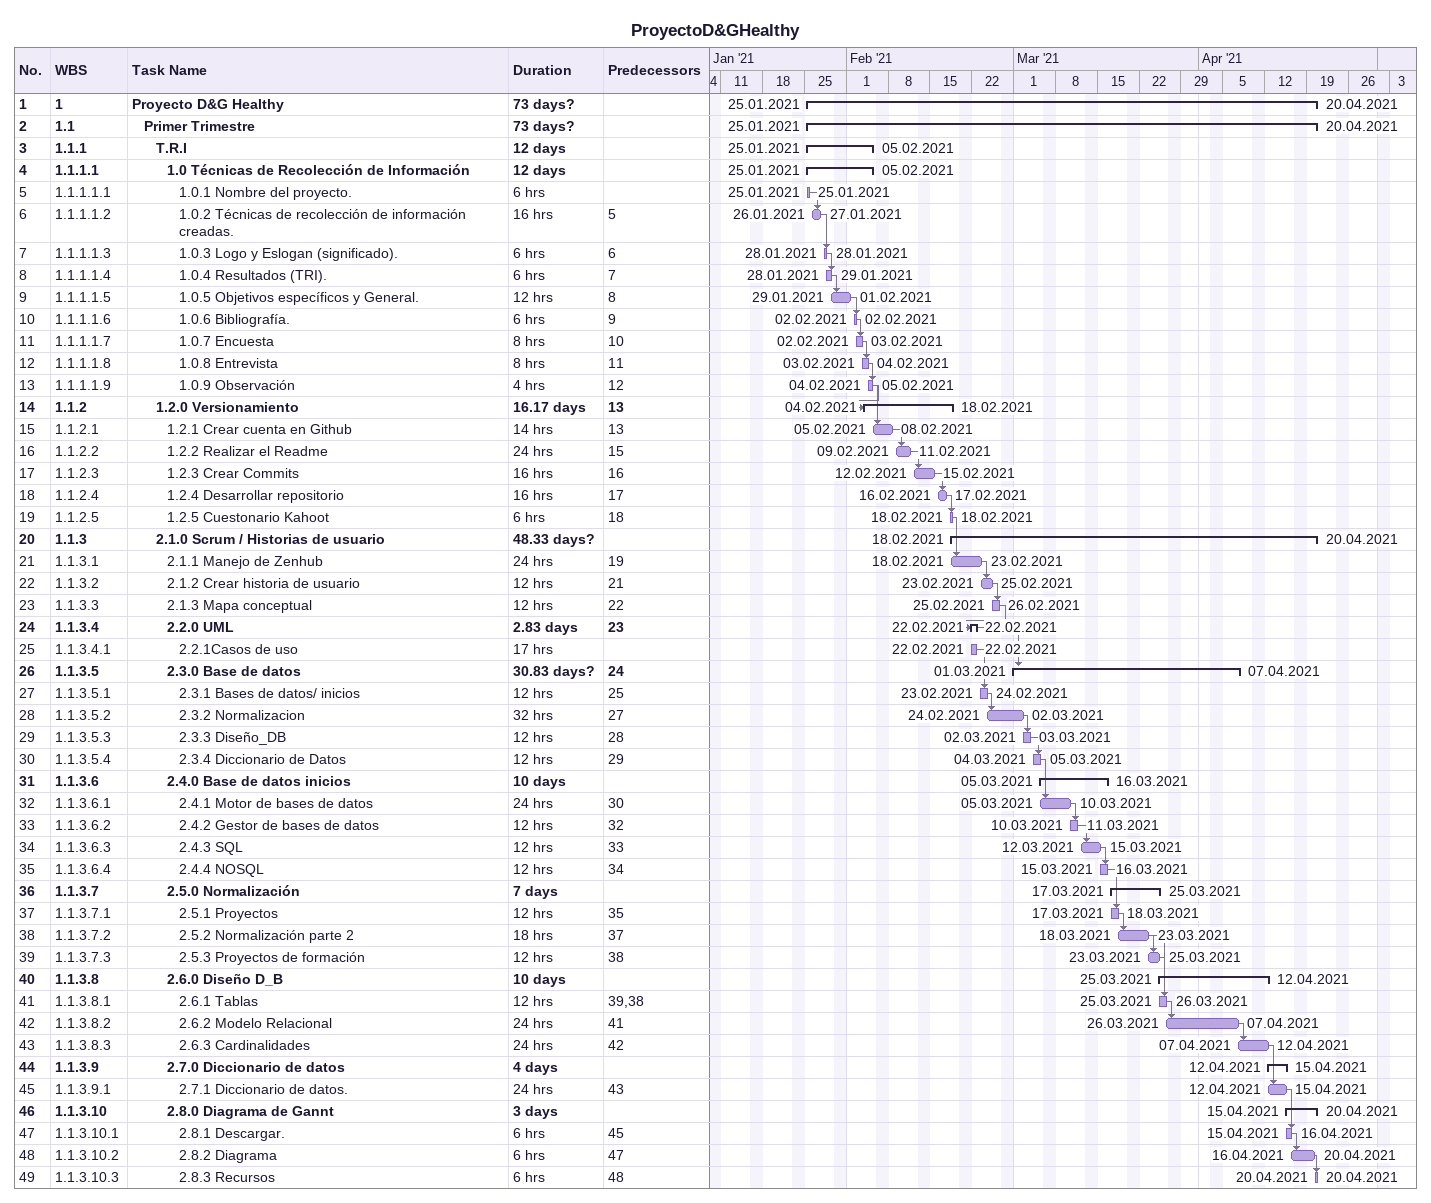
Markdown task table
ProyectoD&GHealthy

| ID | WBS | Task | Duration | Start | Finish | Predecessors |
|---|---|---|---|---|---|---|
| 1 | 1 | **Proyecto D&G Healthy** | 73d? | 2021-01-25 | 2021-04-20 |  |
| 2 | 1.1 | **Primer Trimestre** | 73d? | 2021-01-25 | 2021-04-20 |  |
| 3 | 1.1.1 | **T.R.I** | 12d | 2021-01-25 | 2021-02-05 |  |
| 4 | 1.1.1.1 | **1.0 Técnicas de Recolección de Información** | 12d | 2021-01-25 | 2021-02-05 |  |
| 5 | 1.1.1.1.1 | 1.0.1 Nombre del proyecto. | 6h | 2021-01-25 | 2021-01-25 |  |
| 6 | 1.1.1.1.2 | 1.0.2 Técnicas de recolección de información creadas. | 16h | 2021-01-26 | 2021-01-27 | 5 |
| 7 | 1.1.1.1.3 | 1.0.3 Logo y Eslogan (significado). | 6h | 2021-01-28 | 2021-01-28 | 6 |
| 8 | 1.1.1.1.4 | 1.0.4 Resultados (TRI). | 6h | 2021-01-28 | 2021-01-29 | 7 |
| 9 | 1.1.1.1.5 | 1.0.5 Objetivos específicos y General. | 12h | 2021-01-29 | 2021-02-01 | 8 |
| 10 | 1.1.1.1.6 | 1.0.6 Bibliografía. | 6h | 2021-02-02 | 2021-02-02 | 9 |
| 11 | 1.1.1.1.7 | 1.0.7 Encuesta | 8h | 2021-02-02 | 2021-02-03 | 10 |
| 12 | 1.1.1.1.8 | 1.0.8 Entrevista | 8h | 2021-02-03 | 2021-02-04 | 11 |
| 13 | 1.1.1.1.9 | 1.0.9 Observación | 4h | 2021-02-04 | 2021-02-05 | 12 |
| 14 | 1.1.2 | **1.2.0 Versionamiento** | 16.17d | 2021-02-04 | 2021-02-18 | 13 |
| 15 | 1.1.2.1 | 1.2.1 Crear cuenta en Github | 14h | 2021-02-05 | 2021-02-08 | 13 |
| 16 | 1.1.2.2 | 1.2.2 Realizar el Readme | 24h | 2021-02-09 | 2021-02-11 | 15 |
| 17 | 1.1.2.3 | 1.2.3 Crear Commits | 16h | 2021-02-12 | 2021-02-15 | 16 |
| 18 | 1.1.2.4 | 1.2.4 Desarrollar repositorio | 16h | 2021-02-16 | 2021-02-17 | 17 |
| 19 | 1.1.2.5 | 1.2.5 Cuestonario Kahoot | 6h | 2021-02-18 | 2021-02-18 | 18 |
| 20 | 1.1.3 | **2.1.0 Scrum / Historias de usuario** | 48.33d? | 2021-02-18 | 2021-04-20 |  |
| 21 | 1.1.3.1 | 2.1.1 Manejo de Zenhub | 24h | 2021-02-18 | 2021-02-23 | 19 |
| 22 | 1.1.3.2 | 2.1.2 Crear historia de usuario | 12h | 2021-02-23 | 2021-02-25 | 21 |
| 23 | 1.1.3.3 | 2.1.3 Mapa conceptual | 12h | 2021-02-25 | 2021-02-26 | 22 |
| 24 | 1.1.3.4 | **2.2.0 UML** | 2.83d | 2021-02-22 | 2021-02-22 | 23 |
| 25 | 1.1.3.4.1 | 2.2.1Casos de uso | 17h | 2021-02-22 | 2021-02-22 |  |
| 26 | 1.1.3.5 | **2.3.0 Base de datos** | 30.83d? | 2021-03-01 | 2021-04-07 | 24 |
| 27 | 1.1.3.5.1 | 2.3.1 Bases de datos/ inicios | 12h | 2021-02-23 | 2021-02-24 | 25 |
| 28 | 1.1.3.5.2 | 2.3.2 Normalizacion | 32h | 2021-02-24 | 2021-03-02 | 27 |
| 29 | 1.1.3.5.3 | 2.3.3 Diseño_DB | 12h | 2021-03-02 | 2021-03-03 | 28 |
| 30 | 1.1.3.5.4 | 2.3.4 Diccionario de Datos | 12h | 2021-03-04 | 2021-03-05 | 29 |
| 31 | 1.1.3.6 | **2.4.0 Base de datos inicios** | 10d | 2021-03-05 | 2021-03-16 |  |
| 32 | 1.1.3.6.1 | 2.4.1 Motor de bases de datos | 24h | 2021-03-05 | 2021-03-10 | 30 |
| 33 | 1.1.3.6.2 | 2.4.2 Gestor de bases de datos | 12h | 2021-03-10 | 2021-03-11 | 32 |
| 34 | 1.1.3.6.3 | 2.4.3 SQL | 12h | 2021-03-12 | 2021-03-15 | 33 |
| 35 | 1.1.3.6.4 | 2.4.4 NOSQL | 12h | 2021-03-15 | 2021-03-16 | 34 |
| 36 | 1.1.3.7 | **2.5.0 Normalización** | 7d | 2021-03-17 | 2021-03-25 |  |
| 37 | 1.1.3.7.1 | 2.5.1 Proyectos | 12h | 2021-03-17 | 2021-03-18 | 35 |
| 38 | 1.1.3.7.2 | 2.5.2 Normalización parte 2 | 18h | 2021-03-18 | 2021-03-23 | 37 |
| 39 | 1.1.3.7.3 | 2.5.3 Proyectos de formación | 12h | 2021-03-23 | 2021-03-25 | 38 |
| 40 | 1.1.3.8 | **2.6.0 Diseño D_B** | 10d | 2021-03-25 | 2021-04-12 |  |
| 41 | 1.1.3.8.1 | 2.6.1 Tablas | 12h | 2021-03-25 | 2021-03-26 | 39, 38 |
| 42 | 1.1.3.8.2 | 2.6.2 Modelo Relacional | 24h | 2021-03-26 | 2021-04-07 | 41 |
| 43 | 1.1.3.8.3 | 2.6.3 Cardinalidades | 24h | 2021-04-07 | 2021-04-12 | 42 |
| 44 | 1.1.3.9 | **2.7.0 Diccionario de datos** | 4d | 2021-04-12 | 2021-04-15 |  |
| 45 | 1.1.3.9.1 | 2.7.1 Diccionario de datos. | 24h | 2021-04-12 | 2021-04-15 | 43 |
| 46 | 1.1.3.10 | **2.8.0 Diagrama de Gannt** | 3d | 2021-04-15 | 2021-04-20 |  |
| 47 | 1.1.3.10.1 | 2.8.1 Descargar. | 6h | 2021-04-15 | 2021-04-16 | 45 |
| 48 | 1.1.3.10.2 | 2.8.2 Diagrama | 6h | 2021-04-16 | 2021-04-20 | 47 |
| 49 | 1.1.3.10.3 | 2.8.3 Recursos | 6h | 2021-04-20 | 2021-04-20 | 48 |
